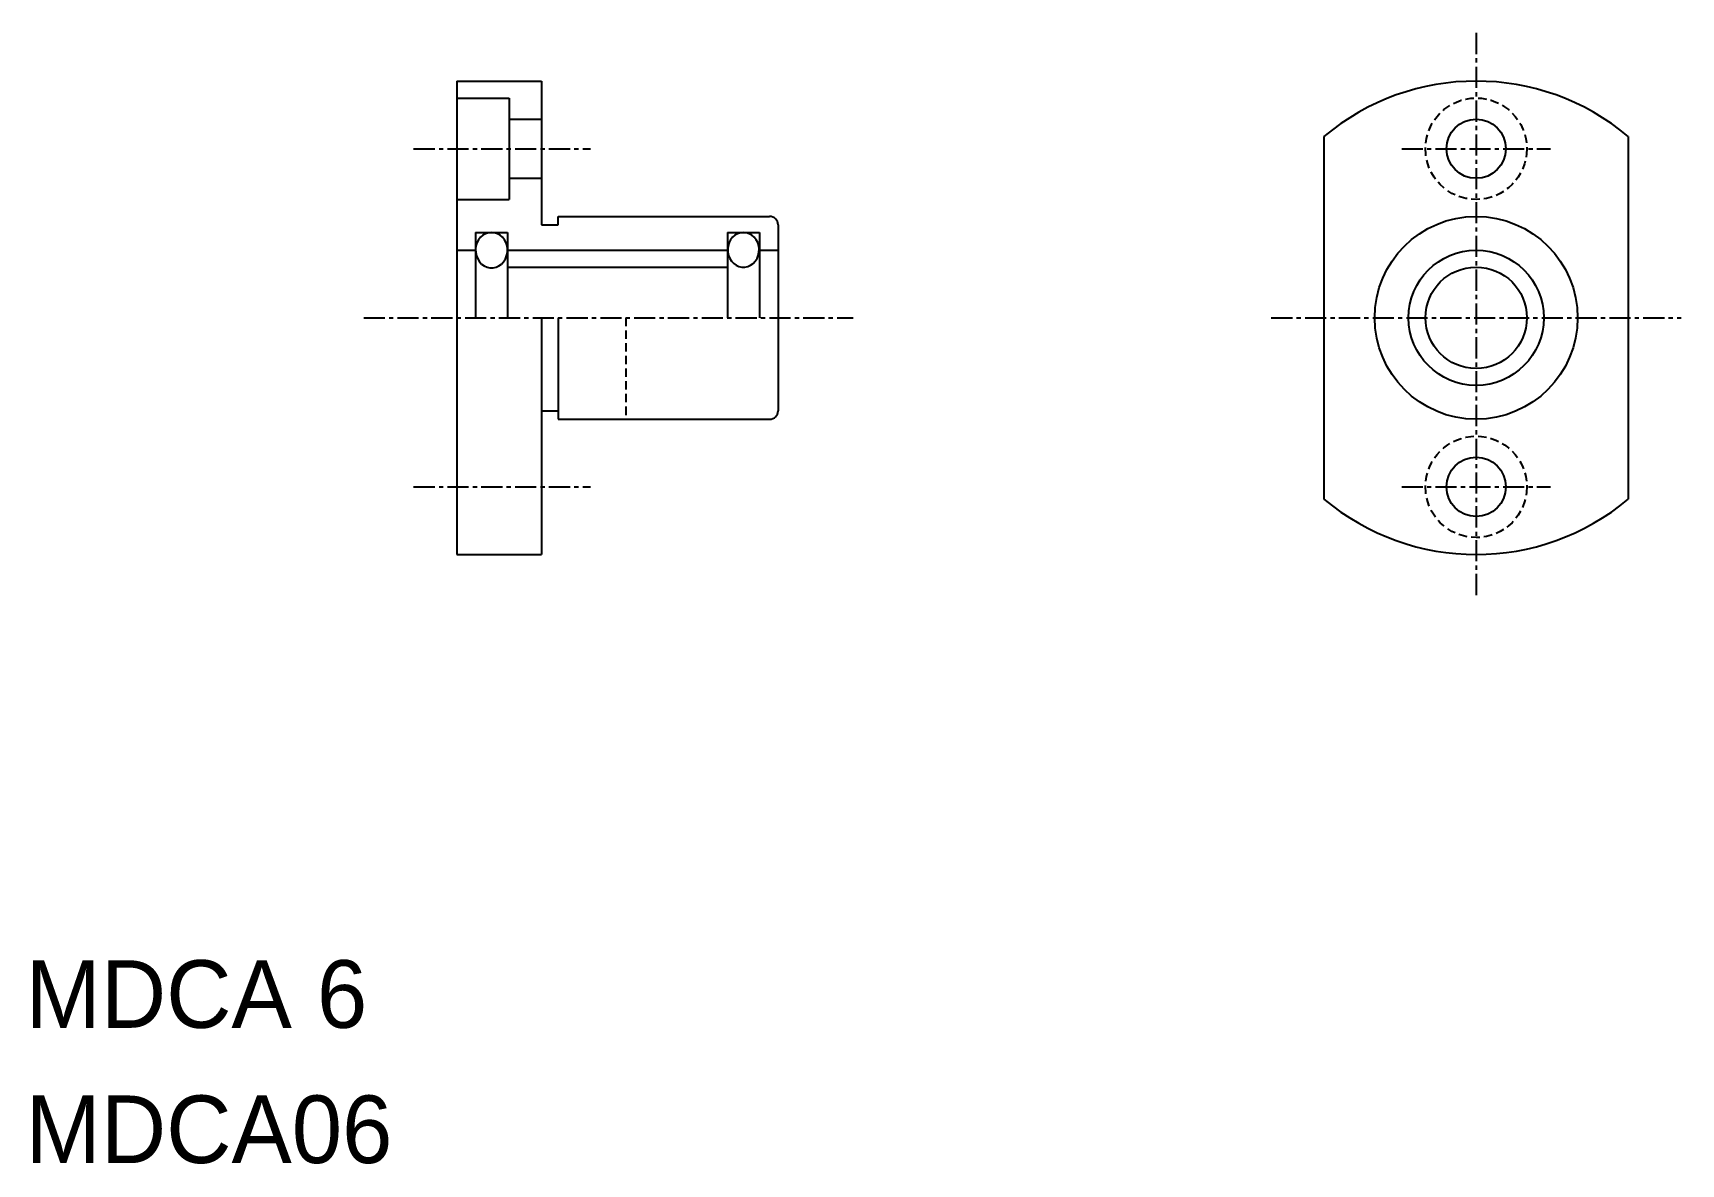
# Model space of a CAD drawing. Extents: x 10.4 to 107.9, y 9.9 to 76.8.
import ezdxf

# ---------------------------------------------------------------- set-up
doc = ezdxf.new("R2010")
doc.units = 0
doc.linetypes.add('CENTER', pattern=[2, 1.25, -0.25, 0.25, -0.25])
doc.linetypes.add('DASHED', pattern=[0.75, 0.5, -0.25])
doc.layers.get('0').update_dxf_attribs({"linetype": 'CONTINUOUS'})
doc.layers.add('CENTER', color=1, linetype='CENTER')

msp = doc.modelspace()

# ---------------------------------------------------------------- linework, layer by layer
at = {"color": 7, "linetype": 'CONTINUOUS'}
for p, q in [((35.512, 74), (35.512, 46)), ((35.512, 74), (40.512, 74)), ((40.512, 74), (40.512, 65.5)), ((35.512, 73), (38.612, 73)), ((38.612, 73), (38.612, 67)), ((38.612, 71.75), (40.512, 71.75)), ((86.803, 70.724), (86.803, 49.276)), ((104.803, 70.724), (104.803, 49.276)), ((38.612, 68.25), (40.512, 68.25)), ((35.512, 67), (38.612, 67)), ((40.512, 65.5), (41.512, 65.5)), ((41.512, 66), (54.012, 66)), ((41.512, 65.5), (41.512, 66)), ((54.512, 65.5), (54.512, 54.5)), ((36.612, 65.05), (38.512, 65.05)), ((36.612, 65.05), (36.612, 60)), ((38.512, 65.05), (38.512, 60)), ((51.512, 65.05), (51.512, 60)), ((51.512, 65.05), (53.412, 65.05)), ((53.412, 65.05), (53.412, 60)), ((35.512, 64), (36.612, 64)), ((36.612, 63.788), (36.612, 63.788)), ((38.512, 64), (51.512, 64)), ((53.412, 64), (54.512, 64)), ((36.612, 62.525), (36.612, 62.525)), ((38.512, 63), (51.512, 63)), ((40.512, 60), (40.512, 46)), ((41.512, 60), (41.512, 54)), ((40.512, 54.5), (41.512, 54.5)), ((41.512, 54), (54.012, 54)), ((35.512, 46), (40.512, 46))]:
    msp.add_line(p, q, dxfattribs=at)
at = {"color": 3, "linetype": 'DASHED'}
msp.add_line((45.512, 60), (45.512, 54), dxfattribs=at)
at = {"color": 7, "linetype": 'CONTINUOUS', "flags": 128}
for points in [[(37.562, 65.05), (37.383, 65.031), (37.211, 64.975), (37.051, 64.884), (36.909, 64.761), (36.791, 64.611), (36.701, 64.438), (36.642, 64.25), (36.617, 64.053), (36.625, 63.854), (36.668, 63.661), (36.743, 63.48), (36.847, 63.318), (36.977, 63.181), (37.129, 63.073), (37.296, 62.999), (37.472, 62.962), (37.652, 62.962), (37.829, 62.999), (37.996, 63.073), (38.147, 63.181), (38.278, 63.318), (38.382, 63.48), (38.457, 63.661), (38.499, 63.854), (38.508, 64.053), (38.482, 64.25), (38.423, 64.438), (38.333, 64.611), (38.216, 64.761), (38.074, 64.884), (37.914, 64.975), (37.741, 65.031)], [(52.462, 65.05), (52.286, 65.031), (52.117, 64.976), (51.96, 64.887), (51.821, 64.765), (51.705, 64.618), (51.616, 64.448), (51.559, 64.263), (51.534, 64.069), (51.542, 63.874), (51.584, 63.683), (51.657, 63.505), (51.76, 63.346), (51.888, 63.211), (52.036, 63.105), (52.2, 63.032), (52.374, 62.995), (52.551, 62.995), (52.724, 63.032), (52.888, 63.105), (53.037, 63.211), (53.165, 63.346), (53.268, 63.505), (53.341, 63.683), (53.383, 63.874), (53.391, 64.069), (53.366, 64.263), (53.308, 64.448), (53.22, 64.618), (53.104, 64.765), (52.965, 64.887), (52.808, 64.976), (52.638, 65.031)]]:
    msp.add_lwpolyline(points, close=True, dxfattribs=at)
at = {"color": 3, "linetype": 'DASHED'}
for centre in [(95.803, 70), (95.803, 50)]:
    msp.add_circle(centre, 3, dxfattribs=at)
at = {"color": 7, "linetype": 'CONTINUOUS'}
for centre, radius in [((95.803, 70), 1.75), ((95.803, 60), 6), ((95.803, 60), 4), ((95.803, 60), 3), ((95.803, 50), 1.75)]:
    msp.add_circle(centre, radius, dxfattribs=at)
for centre, radius, start, end in [((95.803, 60), 14, 49.9948, 130.0052), ((54.012, 65.5), 0.5, 360, 90), ((54.012, 54.5), 0.5, 270, 0), ((95.803, 60), 14, 229.9948, 310.0052)]:
    msp.add_arc(centre, radius, start, end, dxfattribs=at)
at = {"layer": 'CENTER', "color": 1, "linetype": 'CENTER'}
for p, q in [((95.803, 76.849), (95.803, 43.403)), ((32.956, 70), (43.41, 70)), ((91.4, 70), (100.206, 70)), ((30, 60), (58.954, 60)), ((83.684, 60), (107.922, 60)), ((32.956, 50), (43.41, 50)), ((91.4, 50), (100.206, 50))]:
    msp.add_line(p, q, dxfattribs=at)

# ---------------------------------------------------------------- texts
at = {"color": 7, "linetype": 'CONTINUOUS'}
for s, p in [('MDCA 6', (10, 18)), ('MDCA06', (10, 10))]:
    msp.add_text(s, height=4, dxfattribs=at).set_placement(p)

doc.saveas('drawing.dxf')
